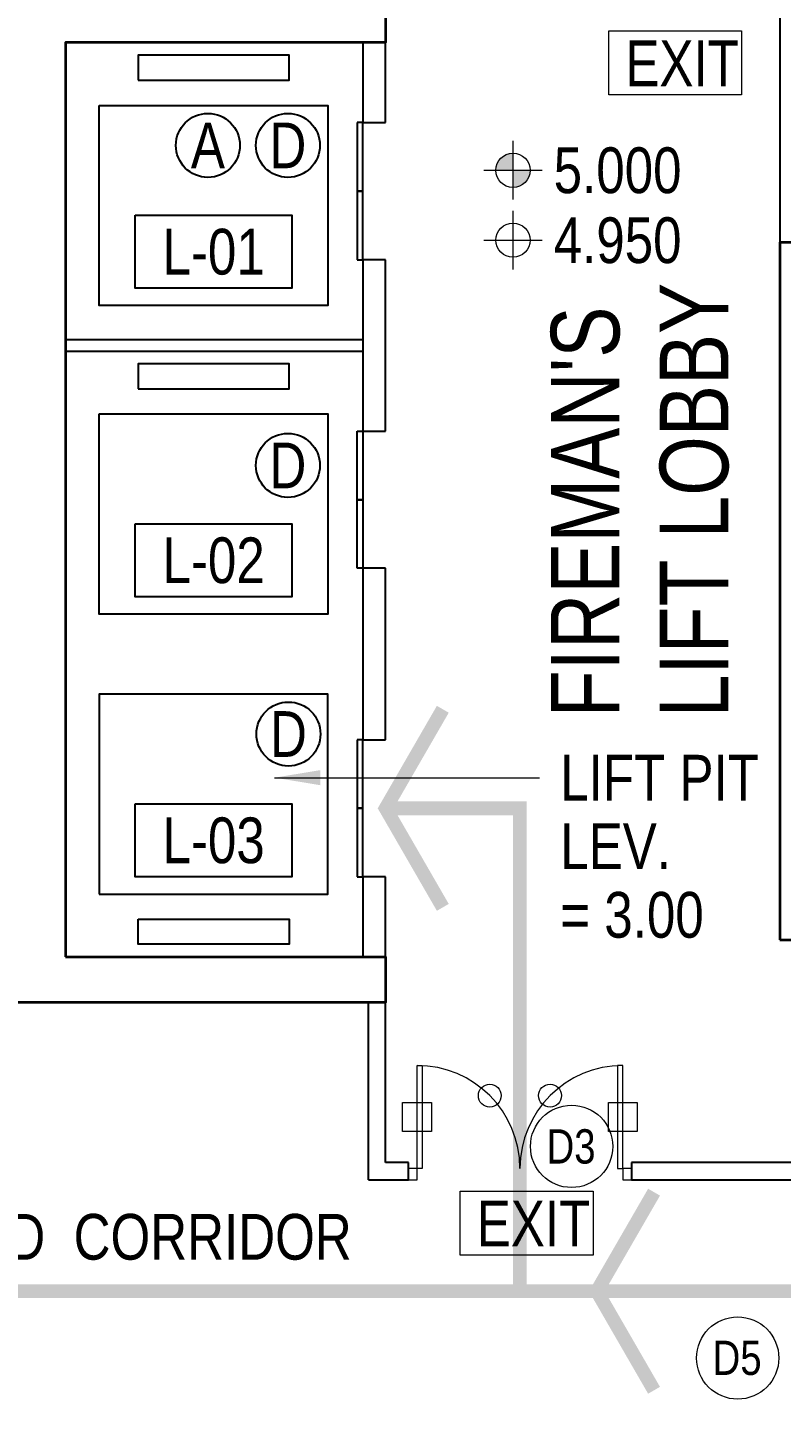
# Model space of a CAD drawing. Header units: millimetres. Extents: x 833576263 to 1668046980, y 817519639 to 1636103653.
# Drawn here: x 834017708 to 834024303, y 818080577 to 818092657 of the extents above; entities that cross this region are included whole.
import ezdxf
from ezdxf.enums import TextEntityAlignment as Align

# ---------------------------------------------------------------- set-up
doc = ezdxf.new("R2010")
doc.units = ezdxf.units.MM
doc.header["$LTSCALE"] = 100
doc.header["$MEASUREMENT"] = 0
doc.linetypes.add('R_P_LG$0$HIDDEN', pattern=[9.525, 6.35, -3.175])
for name, color, linetype in [('R_P_LG$0$9-LFTS', 4, 'Continuous'), ('R_P_LG$0$RDA0625', 7, 'R_P_LG$0$HIDDEN'), ('X-REF', 7, 'Continuous')]:
    doc.layers.add(name, color=color, linetype=linetype)
for name, color, linetype, lineweight in [('R_P_LG$0$RDA0321', 7, 'Continuous', 18), ('R_P_LG$0$RDA0322', 1, 'Continuous', 18), ('R_P_LG$0$RDA04011', 4, 'Continuous', 25), ('R_P_LG$0$RDA04031', 3, 'Continuous', 25), ('R_P_LG$0$RDA0501', 4, 'Continuous', 25), ('R_P_LG$0$RDA0506', 7, 'Continuous', 18), ('R_P_LG$0$RDA0624', 7, 'Continuous', 13), ('R_P_LG$0$RDA2202', 3, 'Continuous', 25), ('R_P_LG$0$RDA2804S', 2, 'Continuous', 35), ('R_P_LG$0$RDA3151', 1, 'Continuous', 18), ('R_P_LG$0$RDA6601', 4, 'Continuous', 25), ('R_P_LG$0$RDA7101', 1, 'Continuous', 18)]:
    doc.layers.add(name, color=color, linetype=linetype, lineweight=lineweight)
doc.styles.add('R_P_LG$0$Arial', font='arial.ttf', dxfattribs={"width": 0.8})
doc.styles.add('R_P_LG$0$Arial_3', font='arial.ttf', dxfattribs={"width": 0.8, "height": 800})
doc.styles.add('R_P_LG$0$romans', font='arial.ttf', dxfattribs={"width": 0.8})
doc.dimstyles.new('R_P_LG$0$M_200LA', dxfattribs={"dimscale": 200, "dimtxt": 2.5, "dimasz": 2, "dimexe": 0.8, "dimexo": 0, "dimgap": 0.75, "dimtad": 1, "dimdec": 0, "dimrnd": 1, "dimzin": 12, "dimdsep": 46, "dimtxsty": 'R_P_LG$0$romans', "dimcen": 2, "dimdle": 1, "dimclrd": 7, "dimclre": 7, "dimclrt": 4, "dimaunit": 1, "dimadec": 3, "dimazin": 0, "dimtfac": 1, "dimtdec": 0, "dimtix": 1, "dimtmove": 2, "dimatfit": 3, "dimfxl": 1, "dimtolj": 1, "dimlwd": 18, "dimlwe": 18, "dimarcsym": 0})

# ---------------------------------------------------------------- blocks, each defined once
blk = doc.blocks.new('R_P_LG$0$P46A_Escape-Double-Door - _900 _ 900_ x 2500mm-4289324-LG_F _5_000 Mpd_')
at = {"layer": 'R_P_LG$0$RDA3151'}
for p, q in [((-900, 56), (-900, 956)), ((-900, 956), (-855, 956)), ((-855, 956), (-855, 56)), ((900, 956), (855, 956)), ((855, 956), (855, 56)), ((900, 56), (900, 956)), ((-900, 56), (-975, 56)), ((-975, 56), (-975, -44)), ((-900, -44), (-900, 56)), ((-855, 56), (-900, 56)), ((855, 56), (900, 56)), ((900, 56), (900, -44)), ((975, 56), (900, 56)), ((975, -44), (975, 56)), ((-975, -44), (-900, -44)), ((900, -44), (975, -44))]:
    blk.add_line(p, q, dxfattribs=at)
for centre, start, end in [((-900, 56), 0, 90), ((900, 56), 90, 180)]:
    blk.add_arc(centre, 900, start, end, dxfattribs=at)
blk = doc.blocks.new('R_P_LG$0$LMark-FFL-1')
h = blk.add_hatch(color=256)
h.paths.add_polyline_path([(0, 0.75, 0.414214), (-0.75, 0), (0, 0)])
h.paths.add_polyline_path([(0.75, 0), (0, 0), (0, -0.75, 0.414214)])
for p, q in [((0, 1.28), (0, -1.28)), ((-1.28, 0), (1.28, 0))]:
    blk.add_line(p, q)
blk.add_circle((0, 0), 0.75)
at = {"color": 7, "style": 'R_P_LG$0$romans', "width": 0.8}
blk.add_attdef('FFL', (1.03, 1.03), '', height=2, dxfattribs=at)
blk = doc.blocks.new('R_P_LG$0$LMark-SFL-1')
for p, q in [((0, 1.28), (0, -1.28)), ((-1.28, 0), (1.28, 0))]:
    blk.add_line(p, q)
blk.add_circle((0, 0), 0.75)
at = {"color": 7, "style": 'R_P_LG$0$romans', "width": 0.8}
blk.add_attdef('SFL', (1.03, 1.03), '', height=2, dxfattribs=at)
blk = doc.blocks.new('R_P_LG$0$P46A_Symb_EXIT')
at = {"layer": 'R_P_LG$0$RDA7101'}
for p, q in [((-2.612, -0.994), (-2.612, 1.806)), ((-2.612, 1.806), (3.2, 1.806)), ((3.2, 1.806), (3.2, -0.994)), ((3.2, -0.994), (-2.612, -0.994))]:
    blk.add_line(p, q, dxfattribs=at)
at = {"layer": 'R_P_LG$0$RDA7101', "insert": (-1.89, 1.388), "char_height": 2, "width": 6.15696, "attachment_point": 1, "style": 'R_P_LG$0$Arial_3'}
blk.add_mtext('EXIT', dxfattribs=at)
blk = doc.blocks.new('R_P_LG')
at = {"layer": 'R_P_LG$0$RDA0624', "lineweight": 18}
h = blk.add_hatch(dxfattribs=at)
h.set_pattern_fill('DOTS', color=4, scale=90, angle=45, style=0)
h.set_pattern_definition([(45, (0, 0), (-50.513940681, 151.541822043), [0, -142.875])])
edge = h.paths.add_edge_path()
edge.add_arc((834065390, 818020126.7), 13000, 75, 90)
edge.add_line((834065390, 818033126.7), (833989233.5977, 818033126.7))
edge.add_arc((833989233.5977, 818040126.7), 7000, 227.47847394, 269.99999999, ccw=False)
edge.add_line((833984502.5276, 818034967.5358), (833978583.9299, 818040395.0234))
edge.add_arc((833983315, 818045554.1877), 7000, 180, 227.47847394, ccw=False)
edge.add_line((833976315, 818045554.1877), (833976315, 818098726.7))
edge.add_arc((833983314.9761, 818098726.7099), 6999.9761, 115.841715, 180.00008101, ccw=False)
edge.add_line((833980263.7812, 818105026.7), (834002230.1033, 818105026.7))
edge.add_line((834002230.1033, 818105026.7), (834002230.4132, 818116699.7))
edge.add_line((834002230.4132, 818116699.7), (833958315, 818116699.7))
edge.add_line((833958315, 818116699.7), (833958315, 818110699.7))
edge.add_line((833958315, 818110699.7), (833963315, 818110699.7))
edge.add_arc((833963315, 818103699.7), 7000, 0, 90, ccw=False)
edge.add_line((833970315, 818103699.7), (833970315, 818045554.1877))
edge.add_arc((833983315, 818045554.1877), 13000, 180, 227.47847393)
edge.add_line((833974528.727, 818035972.8826), (833980447.3247, 818030545.395))
edge.add_arc((833989233.5977, 818040126.7), 13000, 227.47847393, 270)
edge.add_line((833989233.5977, 818027126.7), (834065245.1822, 818027126.7))
edge.add_arc((834065245.1822, 818019026.7), 8100, 75, 90, ccw=False)
edge.add_line((834067341.6165, 818026850.6992), (834090782.7579, 818020569.6643))
edge.add_arc((834094147.4055, 818033126.7), 13000, 255, 270)
edge.add_line((834094147.4055, 818020126.7), (834118759.2741, 818020126.7))
edge.add_arc((834118759.2741, 818033126.7), 13000, 270, 282.26165437)
edge.add_line((834121520.1679, 818020423.257), (834124956.9903, 818021170.1963))
edge.add_arc((834126677.2395, 818013254.9741), 8100, 20.44433993, 102.26165437, ccw=False)
edge.add_arc((834190761.1764, 818035930.696), 59878.7776, 183.670517332, 199.356395537, ccw=False)
edge.add_line((834131005.2286, 818032097.3284), (834127870.7181, 818029996.4247))
edge.add_line((834127870.7181, 818029996.4247), (834126362.9837, 818029715.8154))
edge.add_arc((834117071.8823, 818047426.7), 20000, 270, 297.68143099, ccw=False)
edge.add_line((834117071.8823, 818027426.7), (834089164.0869, 818027426.7))
edge.add_arc((834089164.0869, 818033426.7), 6000, 255.00000001, 270, ccw=False)
edge.add_line((834087611.1726, 818027631.1451), (834068754.6476, 818032683.7357))
at = {"layer": 'R_P_LG$0$9-LFTS'}
for points in [[(834018675, 818092196.7), (834019995, 818092196.7), (834019995, 818092416.7), (834018675, 818092416.7)], [(834018335, 818091976.7), (834020335, 818091976.7), (834020335, 818090226.7), (834018335, 818090226.7)], [(834018675, 818089496.7), (834019995, 818089496.7), (834019995, 818089716.7), (834018675, 818089716.7)], [(834018335, 818089276.7), (834020335, 818089276.7), (834020335, 818087526.7), (834018335, 818087526.7)], [(834018335, 818085076.7), (834020335, 818085076.7), (834020335, 818086826.7), (834018335, 818086826.7)], [(834018675, 818084856.7), (834019995, 818084856.7), (834019995, 818084636.7), (834018675, 818084636.7)]]:
    blk.add_lwpolyline(points, close=True, dxfattribs=at)
at = {"layer": 'R_P_LG$0$RDA0501'}
for points in [[(834018649.2857, 818091016.6845), (834020020.7143, 818091016.6845), (834020020.7143, 818090376.7), (834018649.2857, 818090376.7)], [(834018649.2857, 818088316.6845), (834020020.7143, 818088316.6845), (834020020.7143, 818087676.7), (834018649.2857, 818087676.7)], [(834018649.2857, 818085866.6845), (834020020.7143, 818085866.6845), (834020020.7143, 818085226.7), (834018649.2857, 818085226.7)]]:
    blk.add_lwpolyline(points, close=True, dxfattribs=at)
for centre in [(834019285, 818091626.7), (834019985, 818091626.7), (834019985, 818088826.7), (834019990, 818086476.7)]:
    blk.add_circle(centre, 280, dxfattribs=at)
at = {"layer": 'R_P_LG$0$RDA0506'}
for centre in [(834022467.1561, 818082868.8459), (834023920.2427, 818081017.2961)]:
    blk.add_circle(centre, 360, dxfattribs=at)
at = {"layer": 'R_P_LG$0$RDA0625', "const_width": 120}
for points in [[(834021340.3702, 818086693.3667), (834020840, 818085826.7), (834021340.3702, 818084960.0333)], [(834022015, 818081601.7), (834022015, 818085826.7), (834020840, 818085826.7)], [(834028040, 818053410.8845), (834030065, 818053410.8845), (834030065, 818056476.7), (834033540, 818056476.7), (834033540, 818081601.7), (834010877, 818081601.7), (834010877, 818082526.7)], [(834023188.5342, 818082468.3667), (834022688.164, 818081601.7), (834023188.5342, 818080735.0333)]]:
    blk.add_lwpolyline(points, dxfattribs=at)
at = {"layer": 'R_P_LG$0$RDA2202'}
for p, q in [((834024290, 818092776.7), (834024290, 818090776.7)), ((834020640, 818092526.7), (834020640, 818091826.7)), ((834020840, 818091826.7), (834020840, 818092526.7)), ((834020640, 818091826.7), (834020840, 818091826.7)), ((834020640, 818090626.7), (834020640, 818089126.7)), ((834020840, 818090626.7), (834020640, 818090626.7)), ((834020840, 818089126.7), (834020840, 818090626.7)), ((834020640, 818089926.7), (834018040, 818089926.7)), ((834018040, 818089926.7), (834018040, 818089826.7)), ((834018040, 818089826.7), (834020640, 818089826.7)), ((834020640, 818089126.7), (834020840, 818089126.7)), ((834020640, 818087926.7), (834020640, 818086426.7)), ((834020840, 818087926.7), (834020640, 818087926.7)), ((834020840, 818086426.7), (834020840, 818087926.7)), ((834020640, 818086426.7), (834020840, 818086426.7)), ((834020640, 818085226.7), (834020640, 818084526.7)), ((834020840, 818085226.7), (834020640, 818085226.7)), ((834020840, 818084526.7), (834020840, 818085226.7)), ((834020690, 818082576.7), (834020690, 818084126.7)), ((834020840, 818082726.7), (834020840, 818084126.7)), ((834021040, 818082726.7), (834020840, 818082726.7)), ((834021040, 818082576.7), (834021040, 818082726.7)), ((834025565, 818082726.7), (834022990, 818082726.7)), ((834022990, 818082726.7), (834022990, 818082576.7)), ((834020690, 818082576.7), (834021040, 818082576.7)), ((834022990, 818082576.7), (834025215, 818082576.7))]:
    blk.add_line(p, q, dxfattribs=at)
at = {"layer": 'R_P_LG$0$RDA2804S'}
for points in [[(834018040, 818084526.7), (834020840, 818084526.7), (834020840, 818084126.7), (834017540, 818084126.7), (834017540, 818092926.7), (834020840, 818092926.7), (834020840, 818092526.7), (834018040, 818092526.7)], [(834024290, 818084676.7), (834024690, 818084676.7), (834024690, 818090776.7), (834024290, 818090776.7)]]:
    blk.add_lwpolyline(points, close=True, dxfattribs=at)
at = {"layer": 'R_P_LG$0$RDA3151'}
for points in [[(834020988.5294, 818083000.2294), (834020988.5294, 818083253.1706), (834021241.4706, 818083253.1706), (834021241.4706, 818083000.2294)], [(834022788.5294, 818083000.2294), (834022788.5294, 818083253.1706), (834023041.4706, 818083253.1706), (834023041.4706, 818083000.2294)]]:
    blk.add_lwpolyline(points, close=True, dxfattribs=at)
for centre in [(834021751.3961, 818083313.0961), (834022278.6039, 818083313.0961)]:
    blk.add_circle(centre, 100, dxfattribs=at)
at = {"layer": 'R_P_LG$0$RDA6601'}
for p, q in [((834020640, 818091826.7), (834020590, 818091826.7)), ((834020590, 818091826.7), (834020590, 818091226.7)), ((834020640, 818091226.7), (834020640, 818091826.7)), ((834020640, 818091226.7), (834020590, 818091226.7)), ((834020590, 818091226.7), (834020590, 818090626.7)), ((834020590, 818091226.7), (834020640, 818091226.7)), ((834020640, 818090626.7), (834020640, 818091226.7)), ((834020590, 818090626.7), (834020640, 818090626.7)), ((834020590, 818088526.7), (834020590, 818089126.7)), ((834020590, 818089126.7), (834020640, 818089126.7)), ((834020640, 818089126.7), (834020640, 818088526.7)), ((834020640, 818088526.7), (834020590, 818088526.7)), ((834020590, 818088526.7), (834020640, 818088526.7)), ((834020590, 818087926.7), (834020590, 818088526.7)), ((834020640, 818088526.7), (834020640, 818087926.7)), ((834020640, 818087926.7), (834020590, 818087926.7)), ((834020640, 818086426.7), (834020590, 818086426.7)), ((834020590, 818086426.7), (834020590, 818085826.7)), ((834020640, 818085826.7), (834020640, 818086426.7)), ((834020640, 818085826.7), (834020590, 818085826.7)), ((834020590, 818085826.7), (834020590, 818085226.7)), ((834020590, 818085826.7), (834020640, 818085826.7)), ((834020640, 818085226.7), (834020640, 818085826.7)), ((834020590, 818085226.7), (834020640, 818085226.7))]:
    blk.add_line(p, q, dxfattribs=at)
at = {"layer": 'R_P_LG$0$RDA0321'}
ref = blk.add_blockref('R_P_LG$0$LMark-SFL-1', (834021954.3056, 818090797.2532, 0), dxfattribs=dict(at, xscale=200, yscale=200, zscale=200))
ref.add_attrib('SFL', '4.950', dxfattribs={"layer": '0', "color": 7, "height": 400, "style": 'R_P_LG$0$romans', "width": 0.8}).set_placement((834022869.6508, 818090797.2532), align=Align.MIDDLE)
at = {"layer": 'R_P_LG$0$RDA0322'}
ref = blk.add_blockref('R_P_LG$0$LMark-FFL-1', (834021954.2455, 818091409.2532), dxfattribs=dict(at, xscale=200, yscale=200, zscale=200))
ref.add_attrib('FFL', '5.000', dxfattribs={"layer": '0', "color": 7, "height": 400, "rotation": 0.00000095, "style": 'R_P_LG$0$romans', "width": 0.8}).set_placement((834022869.5672, 818091409.2297), align=Align.MIDDLE)
at = {"layer": 'R_P_LG$0$RDA3151'}
blk.add_blockref('R_P_LG$0$P46A_Escape-Double-Door - _900 _ 900_ x 2500mm-4289324-LG_F _5_000 Mpd_', (834022015, 818082620.35), dxfattribs=at)
at = {"layer": 'R_P_LG$0$RDA7101', "xscale": 200, "yscale": 200, "zscale": 200}
for p in [(834023315, 818092266.7), (834022015, 818082116.7)]:
    blk.add_blockref('R_P_LG$0$P46A_Symb_EXIT', p, dxfattribs=at)
at = {"layer": 'R_P_LG$0$RDA04011', "style": 'R_P_LG$0$Arial', "width": 0.8}
for s, p in [('LIFT PIT', (834022367.8982, 818085894.7987)), ('LEV. ', (834022367.8982, 818085294.7987)), ('= 3.00', (834022367.8982, 818084694.7987))]:
    blk.add_text(s, height=400, dxfattribs=at).set_placement(p)
at = {"layer": 'R_P_LG$0$RDA04031', "style": 'R_P_LG$0$Arial', "width": 0.8}
for s, p in [('LIFT LOBBY', (834023837.9135, 818086623.7879)), ("FIREMAN'S", (834022885.4135, 818086623.7879))]:
    blk.add_text(s, height=600, rotation=90, dxfattribs=at).set_placement(p)
at = {"layer": 'R_P_LG$0$RDA04031', "color": 4, "lineweight": 25, "style": 'R_P_LG$0$Arial', "width": 0.8}
blk.add_text('PROTECTED  CORRIDOR', height=400, dxfattribs=at).set_placement((834015105.2563, 818081877.8646))
at = {"layer": 'R_P_LG$0$RDA0501', "style": 'R_P_LG$0$Arial', "width": 0.8}
for s, p in [('A', (834019285, 818091626.7)), ('D', (834019985, 818091626.7)), ('D', (834019985, 818088826.7)), ('D', (834019990, 818086476.7))]:
    blk.add_text(s, height=400, dxfattribs=at).set_placement(p, align=Align.MIDDLE)
for s, p in [('L-01', (834019335, 818090696.6923)), ('L-02', (834019335, 818087996.6923)), ('L-03', (834019335, 818085546.6923))]:
    blk.add_text(s, height=400, dxfattribs=at).set_placement(p, align=Align.MIDDLE_CENTER)
at = {"layer": 'R_P_LG$0$RDA0506', "color": 0, "lineweight": 15, "style": 'R_P_LG$0$romans', "width": 0.8}
for s, p in [('D3', (834022462.1561, 818082868.8459)), ('D5', (834023915.2427, 818081017.2961))]:
    blk.add_text(s, height=300, dxfattribs=at).set_placement(p, align=Align.MIDDLE)
at = {"layer": 'R_P_LG$0$RDA04011'}
blk.add_leader([(834019868.1623, 818086094.7987), (834022185.3923, 818086094.7987)], dimstyle='R_P_LG$0$M_200LA', dxfattribs=at)

msp = doc.modelspace()

# ---------------------------------------------------------------- block references
at = {"layer": 'X-REF'}
msp.add_blockref('R_P_LG', (0, 0), dxfattribs=at)

doc.saveas('drawing.dxf')
